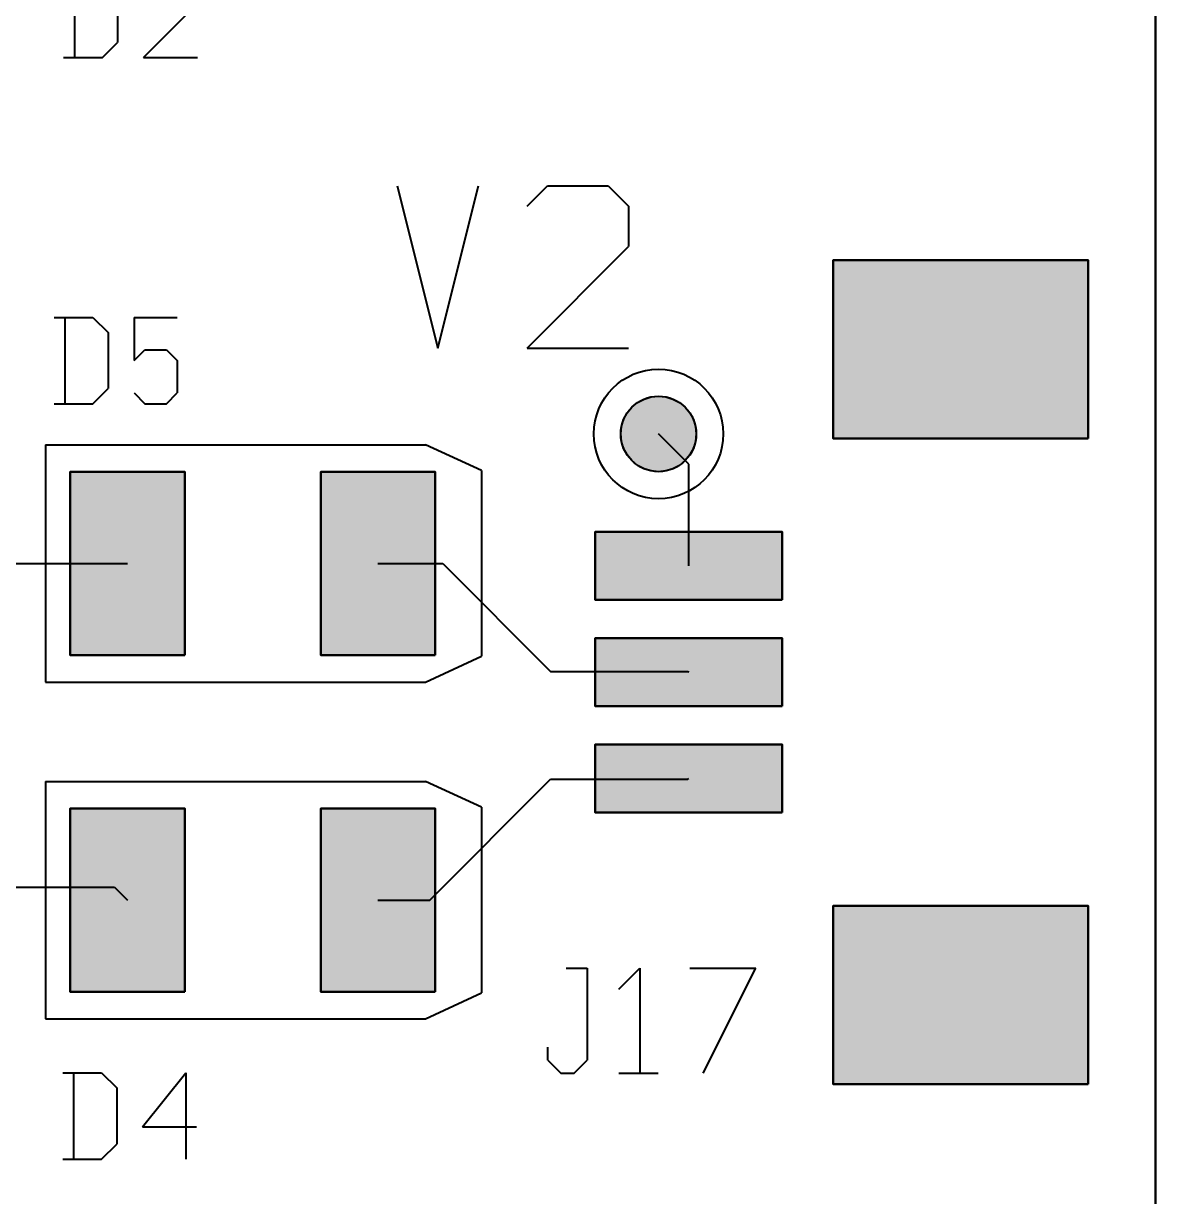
# Model space of a CAD drawing. Header units: millimetres. Extents: x 2 to 69.5, y 2.4 to 50.4.
# Drawn here: x 56.19 to 69.51, y 20.24 to 34.05 of the extents above; entities that cross this region are included whole.
import ezdxf

# ---------------------------------------------------------------- set-up
doc = ezdxf.new("R2010")
doc.units = ezdxf.units.MM
for name, color, linetype in [('bottom_copper', 7, 'Continuous'), ('bottom_silk', 7, 'Continuous'), ('drill_plated', 7, 'Continuous'), ('outline', 7, 'Continuous'), ('top_copper', 7, 'Continuous'), ('top_silk', 7, 'Continuous')]:
    doc.layers.add(name, color=color, linetype=linetype)

msp = doc.modelspace()

# ---------------------------------------------------------------- hatches: boundary and pattern name
at = {"layer": 'bottom_copper', "lineweight": 40}
msp.add_hatch(color=7, dxfattribs=at).paths.add_polyline_path([(64.095, 29.133), (64.07, 29.05), (64.029, 28.973), (63.973, 28.906), (63.906, 28.85), (63.829, 28.809), (63.746, 28.784), (63.659, 28.775), (63.572, 28.784), (63.489, 28.809), (63.412, 28.85), (63.345, 28.906), (63.289, 28.973), (63.248, 29.05), (63.223, 29.133), (63.215, 29.22), (63.223, 29.307), (63.248, 29.39), (63.289, 29.467), (63.345, 29.534), (63.412, 29.589), (63.489, 29.631), (63.572, 29.656), (63.659, 29.664), (63.746, 29.656), (63.829, 29.631), (63.906, 29.589), (63.973, 29.534), (64.029, 29.467), (64.07, 29.39), (64.095, 29.307), (64.103, 29.22), (64.095, 29.133)], flags=0)
at = {"layer": 'drill_plated', "lineweight": 40}
msp.add_hatch(color=7, dxfattribs=at).paths.add_polyline_path([(64.095, 29.133), (64.07, 29.05), (64.029, 28.973), (63.973, 28.906), (63.906, 28.85), (63.829, 28.809), (63.746, 28.784), (63.659, 28.775), (63.572, 28.784), (63.489, 28.809), (63.412, 28.85), (63.345, 28.906), (63.289, 28.973), (63.248, 29.05), (63.223, 29.133), (63.215, 29.22), (63.223, 29.307), (63.248, 29.39), (63.289, 29.467), (63.345, 29.534), (63.412, 29.589), (63.489, 29.631), (63.572, 29.656), (63.659, 29.664), (63.746, 29.656), (63.829, 29.631), (63.906, 29.589), (63.973, 29.534), (64.029, 29.467), (64.07, 29.39), (64.095, 29.307), (64.103, 29.22), (64.095, 29.133)], flags=0)
at = {"layer": 'top_copper', "lineweight": 40}
for points in [[(68.715, 29.166), (65.715, 29.166), (65.715, 31.266), (68.715, 31.266), (68.715, 29.166)], [(64.095, 29.133), (64.07, 29.05), (64.029, 28.973), (63.973, 28.906), (63.906, 28.85), (63.829, 28.809), (63.746, 28.784), (63.659, 28.775), (63.572, 28.784), (63.489, 28.809), (63.412, 28.85), (63.345, 28.906), (63.289, 28.973), (63.248, 29.05), (63.223, 29.133), (63.215, 29.22), (63.223, 29.307), (63.248, 29.39), (63.289, 29.467), (63.345, 29.534), (63.412, 29.589), (63.489, 29.631), (63.572, 29.656), (63.659, 29.664), (63.746, 29.656), (63.829, 29.631), (63.906, 29.589), (63.973, 29.534), (64.029, 29.467), (64.07, 29.39), (64.095, 29.307), (64.103, 29.22), (64.095, 29.133)], [(58.084, 26.616), (56.737, 26.616), (56.737, 28.775), (58.084, 28.775), (58.084, 26.616)], [(61.03, 26.616), (59.684, 26.616), (59.684, 28.775), (61.03, 28.775), (61.03, 26.616)], [(65.115, 27.266), (62.915, 27.266), (62.915, 28.066), (65.115, 28.066), (65.115, 27.266)], [(65.115, 26.016), (62.915, 26.016), (62.915, 26.816), (65.115, 26.816), (65.115, 26.016)], [(65.115, 24.766), (62.915, 24.766), (62.915, 25.566), (65.115, 25.566), (65.115, 24.766)], [(58.084, 22.654), (56.737, 22.654), (56.737, 24.813), (58.084, 24.813), (58.084, 22.654)], [(61.03, 22.654), (59.684, 22.654), (59.684, 24.813), (61.03, 24.813), (61.03, 22.654)], [(68.715, 21.566), (65.715, 21.566), (65.715, 23.666), (68.715, 23.666), (68.715, 21.566)]]:
    msp.add_hatch(color=7, dxfattribs=at).paths.add_polyline_path(points, flags=0)

# ---------------------------------------------------------------- linework, layer by layer
at = {"layer": 'bottom_copper', "color": 7, "lineweight": 40}
msp.add_lwpolyline([(64.095, 29.133), (64.07, 29.05), (64.029, 28.973), (63.973, 28.906), (63.906, 28.85), (63.829, 28.809), (63.746, 28.784), (63.659, 28.775), (63.572, 28.784), (63.489, 28.809), (63.412, 28.85), (63.345, 28.906), (63.289, 28.973), (63.248, 29.05), (63.223, 29.133), (63.215, 29.22), (63.223, 29.307), (63.248, 29.39), (63.289, 29.467), (63.345, 29.534), (63.412, 29.589), (63.489, 29.631), (63.572, 29.656), (63.659, 29.664), (63.746, 29.656), (63.829, 29.631), (63.906, 29.589), (63.973, 29.534), (64.029, 29.467), (64.07, 29.39), (64.095, 29.307), (64.103, 29.22), (64.095, 29.133)], close=True, dxfattribs=at)
for major_axis in [(0.762, 0), (0.444, 0)]:
    msp.add_ellipse((63.659, 29.22), major_axis=major_axis, ratio=1, dxfattribs=at)
at = {"layer": 'bottom_silk', "color": 7, "lineweight": 40}
msp.add_line((69.507, 2.442), (69.507, 50.442), dxfattribs=at)
at = {"layer": 'drill_plated', "color": 7, "lineweight": 40}
msp.add_lwpolyline([(64.095, 29.133), (64.07, 29.05), (64.029, 28.973), (63.973, 28.906), (63.906, 28.85), (63.829, 28.809), (63.746, 28.784), (63.659, 28.775), (63.572, 28.784), (63.489, 28.809), (63.412, 28.85), (63.345, 28.906), (63.289, 28.973), (63.248, 29.05), (63.223, 29.133), (63.215, 29.22), (63.223, 29.307), (63.248, 29.39), (63.289, 29.467), (63.345, 29.534), (63.412, 29.589), (63.489, 29.631), (63.572, 29.656), (63.659, 29.664), (63.746, 29.656), (63.829, 29.631), (63.906, 29.589), (63.973, 29.534), (64.029, 29.467), (64.07, 29.39), (64.095, 29.307), (64.103, 29.22), (64.095, 29.133)], close=True, dxfattribs=at)
msp.add_ellipse((63.659, 29.22), major_axis=(0.444, 0), ratio=1, dxfattribs=at)
at = {"layer": 'outline', "color": 7, "lineweight": 40}
msp.add_line((69.507, 2.442), (69.507, 50.442), dxfattribs=at)
at = {"layer": 'top_copper', "color": 7, "lineweight": 40}
for p, q in [((65.715, 31.266), (65.715, 29.166)), ((68.715, 31.266), (65.715, 31.266)), ((68.715, 29.166), (68.715, 31.266)), ((64.015, 28.864), (63.659, 29.22)), ((65.715, 29.166), (68.715, 29.166)), ((64.015, 27.666), (64.015, 28.864)), ((58.084, 28.775), (56.737, 28.775)), ((56.737, 28.775), (56.737, 26.616)), ((58.084, 26.616), (58.084, 28.775)), ((61.03, 28.775), (59.684, 28.775)), ((59.684, 28.775), (59.684, 26.616)), ((61.03, 26.616), (61.03, 28.775)), ((62.915, 28.066), (62.915, 27.266)), ((65.115, 28.066), (62.915, 28.066)), ((65.115, 27.266), (65.115, 28.066)), ((54.769, 27.696), (57.411, 27.696)), ((60.357, 27.696), (61.119, 27.696)), ((61.119, 27.696), (62.389, 26.426)), ((62.915, 27.266), (65.115, 27.266)), ((62.915, 26.816), (62.915, 26.016)), ((65.115, 26.816), (62.915, 26.816)), ((65.115, 26.016), (65.115, 26.816)), ((56.737, 26.616), (58.084, 26.616)), ((59.684, 26.616), (61.03, 26.616)), ((62.389, 26.426), (64.005, 26.426)), ((64.005, 26.426), (64.015, 26.416)), ((62.915, 26.016), (65.115, 26.016)), ((62.915, 25.566), (62.915, 24.766)), ((65.115, 25.566), (62.915, 25.566)), ((65.115, 24.766), (65.115, 25.566)), ((60.967, 23.734), (62.389, 25.156)), ((62.389, 25.156), (64.005, 25.156)), ((64.005, 25.156), (64.015, 25.166)), ((58.084, 24.813), (56.737, 24.813)), ((56.737, 24.813), (56.737, 22.654)), ((58.084, 22.654), (58.084, 24.813)), ((61.03, 24.813), (59.684, 24.813)), ((59.684, 24.813), (59.684, 22.654)), ((61.03, 22.654), (61.03, 24.813)), ((62.915, 24.766), (65.115, 24.766)), ((55.531, 23.886), (57.258, 23.886)), ((57.258, 23.886), (57.411, 23.734)), ((60.357, 23.734), (60.967, 23.734)), ((65.715, 23.666), (65.715, 21.566)), ((68.715, 23.666), (65.715, 23.666)), ((68.715, 21.566), (68.715, 23.666)), ((56.737, 22.654), (58.084, 22.654)), ((59.684, 22.654), (61.03, 22.654)), ((65.715, 21.566), (68.715, 21.566))]:
    msp.add_line(p, q, dxfattribs=at)
for points in [[(68.715, 29.166), (65.715, 29.166), (65.715, 31.266), (68.715, 31.266), (68.715, 29.166)], [(64.095, 29.133), (64.07, 29.05), (64.029, 28.973), (63.973, 28.906), (63.906, 28.85), (63.829, 28.809), (63.746, 28.784), (63.659, 28.775), (63.572, 28.784), (63.489, 28.809), (63.412, 28.85), (63.345, 28.906), (63.289, 28.973), (63.248, 29.05), (63.223, 29.133), (63.215, 29.22), (63.223, 29.307), (63.248, 29.39), (63.289, 29.467), (63.345, 29.534), (63.412, 29.589), (63.489, 29.631), (63.572, 29.656), (63.659, 29.664), (63.746, 29.656), (63.829, 29.631), (63.906, 29.589), (63.973, 29.534), (64.029, 29.467), (64.07, 29.39), (64.095, 29.307), (64.103, 29.22), (64.095, 29.133)], [(58.084, 26.616), (56.737, 26.616), (56.737, 28.775), (58.084, 28.775), (58.084, 26.616)], [(61.03, 26.616), (59.684, 26.616), (59.684, 28.775), (61.03, 28.775), (61.03, 26.616)], [(65.115, 27.266), (62.915, 27.266), (62.915, 28.066), (65.115, 28.066), (65.115, 27.266)], [(65.115, 26.016), (62.915, 26.016), (62.915, 26.816), (65.115, 26.816), (65.115, 26.016)], [(65.115, 24.766), (62.915, 24.766), (62.915, 25.566), (65.115, 25.566), (65.115, 24.766)], [(58.084, 22.654), (56.737, 22.654), (56.737, 24.813), (58.084, 24.813), (58.084, 22.654)], [(61.03, 22.654), (59.684, 22.654), (59.684, 24.813), (61.03, 24.813), (61.03, 22.654)], [(68.715, 21.566), (65.715, 21.566), (65.715, 23.666), (68.715, 23.666), (68.715, 21.566)]]:
    msp.add_lwpolyline(points, close=True, dxfattribs=at)
for major_axis in [(0.762, 0), (0.444, 0)]:
    msp.add_ellipse((63.659, 29.22), major_axis=major_axis, ratio=1, dxfattribs=at)
at = {"layer": 'top_silk', "color": 7, "lineweight": 40}
for p, q in [((69.507, 50.442), (69.507, 2.442)), ((56.786, 34.666), (56.786, 33.65)), ((57.294, 34.488), (57.294, 33.827)), ((57.598, 33.65), (58.233, 34.285)), ((57.116, 33.65), (57.294, 33.827)), ((56.659, 33.65), (57.116, 33.65)), ((57.598, 33.65), (58.233, 33.65)), ((60.584, 32.141), (61.061, 30.231)), ((61.061, 30.231), (61.539, 32.141)), ((62.112, 31.902), (62.351, 32.141)), ((62.351, 32.141), (63.067, 32.141)), ((63.067, 32.141), (63.306, 31.902)), ((63.306, 31.902), (63.306, 31.425)), ((62.112, 30.231), (63.306, 31.425)), ((56.547, 30.591), (57.004, 30.591)), ((56.674, 30.591), (56.674, 29.576)), ((57.004, 30.591), (57.182, 30.414)), ((57.487, 30.591), (57.995, 30.591)), ((57.487, 30.591), (57.487, 30.084)), ((57.182, 30.414), (57.182, 29.753)), ((57.487, 30.084), (57.614, 30.21)), ((57.614, 30.21), (57.868, 30.21)), ((57.868, 30.21), (57.995, 30.084)), ((62.112, 30.231), (63.306, 30.231)), ((57.995, 30.084), (57.995, 29.703)), ((57.004, 29.576), (57.182, 29.753)), ((57.487, 29.703), (57.614, 29.576)), ((57.868, 29.576), (57.995, 29.703)), ((56.547, 29.576), (57.004, 29.576)), ((57.614, 29.576), (57.868, 29.576)), ((56.445, 29.093), (60.916, 29.093)), ((56.445, 29.093), (56.445, 26.299)), ((61.576, 28.788), (60.916, 29.093)), ((61.576, 28.788), (61.576, 26.604)), ((60.916, 26.299), (61.576, 26.604)), ((56.445, 26.299), (60.916, 26.299)), ((56.445, 25.131), (60.916, 25.131)), ((56.445, 25.131), (56.445, 22.337)), ((61.576, 24.826), (60.916, 25.131)), ((61.576, 24.826), (61.576, 22.642)), ((62.572, 22.934), (62.82, 22.934)), ((62.82, 22.934), (62.82, 21.849)), ((63.192, 22.686), (63.44, 22.934)), ((63.44, 22.934), (63.44, 21.695)), ((64.028, 22.934), (64.803, 22.934)), ((64.183, 21.695), (64.803, 22.934)), ((60.916, 22.337), (61.576, 22.642)), ((56.445, 22.337), (60.916, 22.337)), ((62.355, 21.849), (62.355, 22.004)), ((62.355, 21.849), (62.51, 21.695)), ((62.665, 21.695), (62.82, 21.849)), ((56.649, 21.702), (57.106, 21.702)), ((56.776, 21.702), (56.776, 20.686)), ((57.106, 21.702), (57.284, 21.524)), ((57.588, 21.067), (58.096, 21.702)), ((58.096, 21.702), (58.096, 20.686)), ((62.51, 21.695), (62.665, 21.695)), ((63.192, 21.695), (63.656, 21.695)), ((57.284, 21.524), (57.284, 20.863)), ((57.588, 21.067), (58.223, 21.067)), ((57.106, 20.686), (57.284, 20.863)), ((56.649, 20.686), (57.106, 20.686))]:
    msp.add_line(p, q, dxfattribs=at)

doc.saveas('drawing.dxf')
